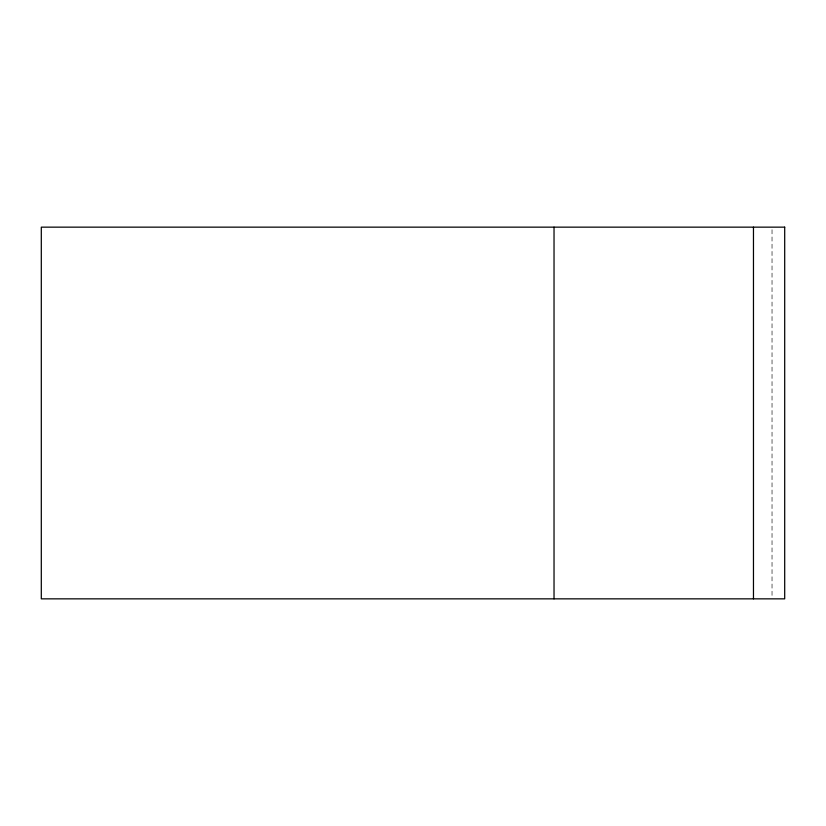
<?xml version="1.0" encoding="UTF-8"?>
<svg xmlns="http://www.w3.org/2000/svg" width="826" height="826" viewBox="0 0 826 826"><rect width="100%" height="100%" fill="white"/><g stroke="black" fill="none" stroke-linecap="round" stroke-linejoin="round"><path stroke-width="0.62" stroke-dasharray="4.13 3.1" d="M772.031 229.731L772.031 597.559"/><path stroke-width="1.24" d="M753.467 227.15L753.467 598.85M554.029 227.15L554.029 598.85M784.7 227.15L41.3 227.15L41.3 598.85L784.7 598.85L784.7 227.15"/></g></svg>
